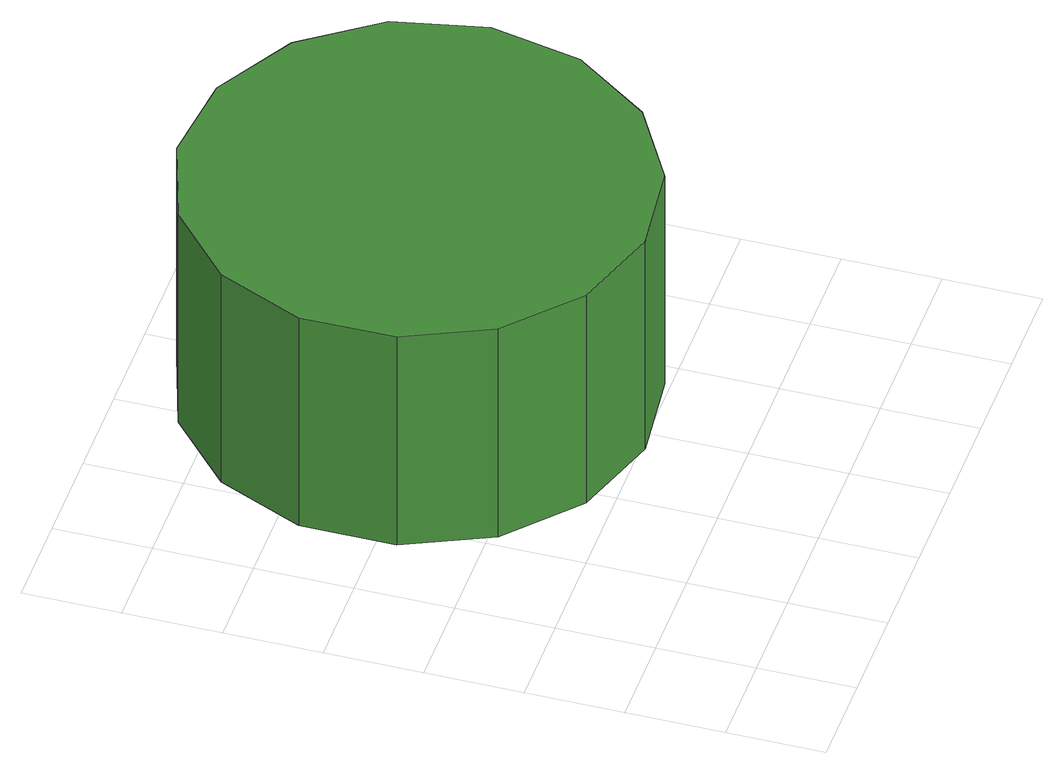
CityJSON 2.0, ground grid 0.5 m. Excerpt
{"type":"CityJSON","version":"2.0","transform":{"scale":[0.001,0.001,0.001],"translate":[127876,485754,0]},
"CityObjects":{
"tree1":{"type":"SolitaryVegetationObject","attributes":{"function":"something"},"geometry":[{"type":"MultiSurface","lod":"1","boundaries":[[[0,1,2,3,4,5,6,7,8,9,10,11,12,13,14]],[[15,16,17,18,19,20,21,22,23,24,25,26,27,28,29]],[[0,29,28,1]],[[1,28,27,2]],[[2,27,26,3]],[[3,26,25,4]],[[4,25,24,5]],[[5,24,23,6]],[[6,23,22,7]],[[7,22,21,8]],[[8,21,20,9]],[[9,20,19,10]],[[10,19,18,11]],[[11,18,17,12]],[[12,17,16,13]],[[13,16,15,14]],[[14,15,29,0]]]}]}
},
"vertices":[
[2684,2146,2074],[2583,2622,2074],[2297,3016,2074],[1875,3259,2074],[1391,3310,2074],[928,3160,2074],[566,2834,2074],[368,2389,2074],[368,1902,2074],[566,1457,2074],[928,1132,2074],[1391,981,2074],[1875,1032,2074],[2297,1275,2074],[2583,1669,2074],[2583,1669,784],[2297,1275,784],[1875,1032,784],[1391,981,784],[928,1132,784],[566,1457,784],[368,1902,784],[368,2389,784],[566,2834,784],[928,3160,784],[1391,3310,784],[1875,3259,784],[2297,3016,784],[2583,2622,784],[2684,2146,784]
]}
